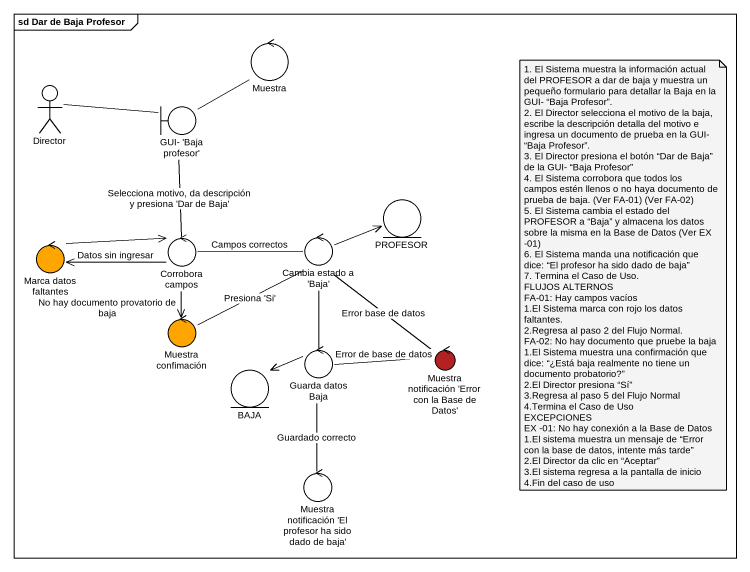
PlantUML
@startuml
mainframe sd Dar de Baja Profesor
control Muestra
actor Director
boundary "GUI- 'Baja profesor'" as GUI_Baja_profesor
entity PROFESOR
control "Marca datos faltantes" as Marca_datos_faltantes #FFA500
control "Corrobora campos" as Corrobora_campos
control "Cambia estado a 'Baja'" as Cambia_estado_a_Baja
control "Muestra confimación" as Muestra_confimación #FFA500
control "Guarda datos Baja" as Guarda_datos_Baja
control "Muestra notificación 'Error con la Base de Datos'" as Muestra_notificación_Error #B22222
entity BAJA
control "Muestra notificación 'El profesor ha sido dado de baja'" as Muestra_notificación_El
Muestra -- GUI_Baja_profesor
Director -right- GUI_Baja_profesor
GUI_Baja_profesor -- Corrobora_campos : Selecciona motivo, da descripción y presiona 'Dar de Baja'
Marca_datos_faltantes -right-> Corrobora_campos
Corrobora_campos -left-> Marca_datos_faltantes : Datos sin ingresar
Corrobora_campos -right- Cambia_estado_a_Baja : Campos correctos
Corrobora_campos --> Muestra_confimación : No hay documento provatorio de baja
Cambia_estado_a_Baja -right-> PROFESOR
Cambia_estado_a_Baja -- Guarda_datos_Baja
Cambia_estado_a_Baja -- Muestra_notificación_Error : Error base de datos
Muestra_confimación -right- Cambia_estado_a_Baja : Presiona 'Si'
Guarda_datos_Baja -right- Muestra_notificación_Error : Error de base de datos
Guarda_datos_Baja -left-> BAJA
Guarda_datos_Baja -- Muestra_notificación_El : Guardado correcto
note as N1
  1. El Sistema muestra la información actual del PROFESOR a dar de baja y muestra un pequeño formulario para detallar la Baja en la GUI- “Baja Profesor”.
  2. El Director selecciona el motivo de la baja, escribe la descripción detalla del motivo e ingresa un documento de prueba en la GUI- “Baja Profesor”.
  3. El Director presiona el botón “Dar de Baja” de la GUI- “Baja Profesor”
  4. El Sistema corrobora que todos los campos estén llenos o no haya documento de prueba de baja. (Ver FA-01) (Ver FA-02)
  5. El Sistema cambia el estado del PROFESOR a “Baja” y almacena los datos sobre la misma en la Base de Datos (Ver EX -01)
  6. El Sistema manda una notificación que dice: “El profesor ha sido dado de baja”
  7. Termina el Caso de Uso.
  FLUJOS ALTERNOS
  FA-01: Hay campos vacíos
  1.El Sistema marca con rojo los datos faltantes.
  2.Regresa al paso 2 del Flujo Normal.
  FA-02: No hay documento que pruebe la baja
  1.El Sistema muestra una confirmación que dice: “¿Está baja realmente no tiene un documento probatorio?”
  2.El Director presiona “Sí”
  3.Regresa al paso 5 del Flujo Normal
  4.Termina el Caso de Uso
  EXCEPCIONES
  EX -01: No hay conexión a la Base de Datos
  1.El sistema muestra un mensaje de “Error con la base de datos, intente más tarde”
  2.El Director da clic en “Aceptar”
  3.El sistema regresa a la pantalla de inicio
  4.Fin del caso de uso
end note
@enduml
